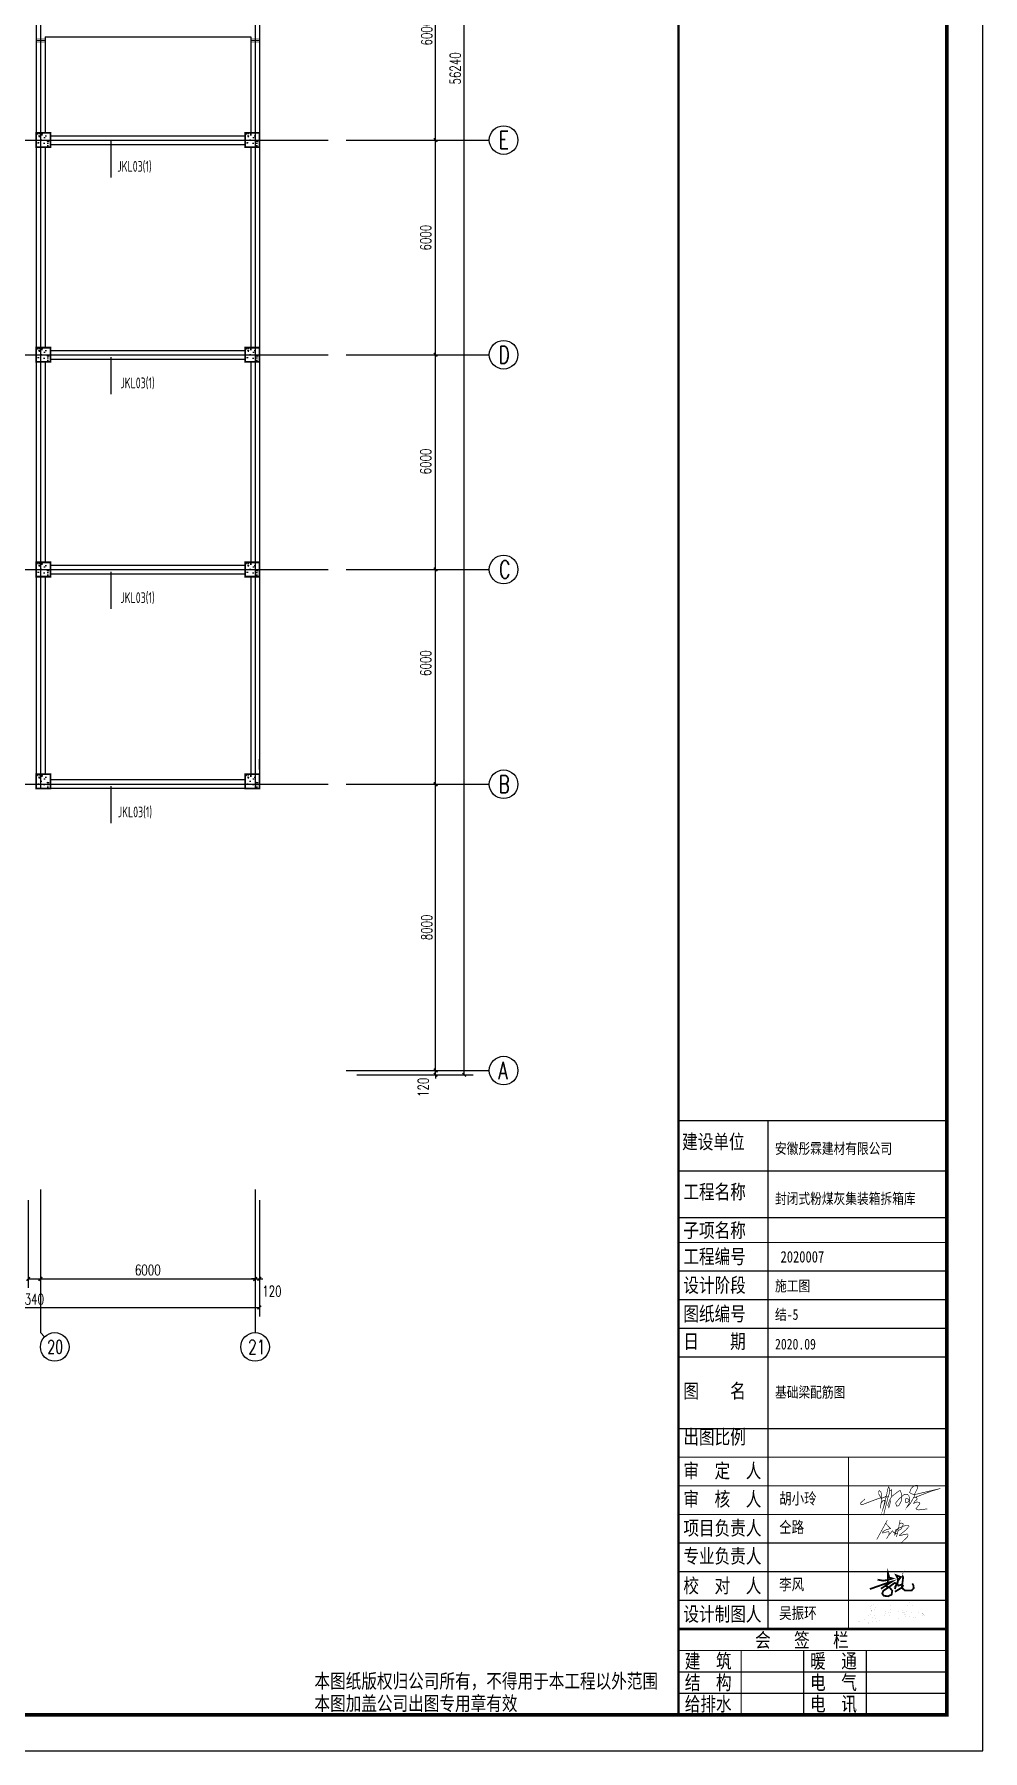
# Model space of a CAD drawing. Extents: x -73672 to 366960, y -527333 to 140666.
# Drawn here: x 299876 to 326379, y -186418 to -138460 of the extents above; entities that cross this region are included whole.
import ezdxf
from ezdxf.enums import TextEntityAlignment as Align

# ---------------------------------------------------------------- set-up
doc = ezdxf.new("R2010")
doc.units = 0
doc.header["$LTSCALE"] = 1000
doc.header["$MEASUREMENT"] = 0
for name, color, linetype in [('AXIS', 3, 'Continuous'), ('AXIS_TEXT', 7, 'Continuous'), ('COLU_DE_NUM', 7, 'Continuous'), ('PUB_TITLE', 4, 'Continuous'), ('WALL', 9, 'Continuous'), ('图签', 120, 'Continuous')]:
    doc.layers.add(name, color=color, linetype=linetype)
doc.styles.add('_TCH_AXIS', font='COMPLEX', dxfattribs={"bigfont": 'GBCBIG'})
doc.styles.add('_TCH_DIM_T3', font='SIMPLEX', dxfattribs={"width": 0.705882, "bigfont": 'GBCBIG'})
doc.styles.add('COMPLEX', font='COMPLEX', dxfattribs={"bigfont": 'Tssdchn.shx'})
doc.styles.get("Standard").update_dxf_attribs({"font": 'gbenor.shx', "bigfont": 'gbcbig.shx'})
doc.styles.add('TSSD_Label', font='Tssdeng.shx', dxfattribs={"width": 0.7, "bigfont": 'hztxt.shx'})
doc.styles.add('图签', font='', dxfattribs={"width": 0.8})
doc.styles.get('图签').set_extended_font_data('SimSun')
doc.dimstyles.new('_TCH_ARCH-100', dxfattribs={"dimtxt": 297.5, "dimasz": 100, "dimexe": 250, "dimexo": 300, "dimgap": 100, "dimtad": 1, "dimdec": 0, "dimzin": 0, "dimdsep": 46, "dimtxsty": '_TCH_DIM_T3', "dimblk": 'ARCHTICK', "dimcen": 0.09, "dimclrt": 7, "dimazin": 2, "dimtfac": 1, "dimtdec": 0, "dimtix": 1, "dimtmove": 2, "dimatfit": 3, "dimfxl": 0, "dimtolj": 1, "dimtzin": 0, "dimarcsym": 0})

# ---------------------------------------------------------------- blocks, each defined once
blk = doc.blocks.new('0#竖图签')
at = {"layer": '图签'}
blk.add_line((-7500, 0), (0, 0), dxfattribs=at)
blk.add_lwpolyline([(-7500, 82100, 70, 70, 0), (-7500, 0, 40, 40, 0), (0, 0, 40, 40, 0), (0, 82100, 40, 40, 0), (-7500, 82100, 40, 40, 0), (-7500, 75299, 40, 40, 0)], format="xyseb", dxfattribs=at)
for points, const_width in [([(-7500, 16600), (0, 16600)], 35), ([(-5000, 16600), (-5000, 2400)], 35), ([(-7500, 15200), (0, 15200)], 35), ([(-7500, 13896), (0, 13896)], 35), ([(-7500, 13200), (0, 13200)], 35), ([(-7500, 12400), (0, 12400)], 35), ([(-7500, 11600), (0, 11600)], 35), ([(-7500, 10800), (0, 10800)], 35), ([(-7500, 10000), (0, 10000)], 35), ([(-7500, 8000), (0, 8000)], 35), ([(-7500, 7200), (0, 7200)], 35), ([(-2750, 7200), (-2750, 2400)], 35), ([(-7500, 6400), (0, 6400)], 35), ([(-7500, 5600), (0, 5600)], 35), ([(-7500, 4800), (0, 4800)], 35), ([(-7500, 4000), (0, 4000)], 35), ([(-7500, 3200), (0, 3200)], 35), ([(-7500, 2400), (0, 2400)], 70), ([(-7500, 2400), (0, 2400)], 35), ([(-7500, 1800), (0, 1800)], 35), ([(-5750, 0), (-5750, 1800)], 35), ([(-4000, 1800), (-4000, 0)], 35), ([(-2250, 1800), (-2250, 0)], 35), ([(-7500, 1200), (0, 1200)], 35), ([(-7500, 600), (0, 600)], 35), ([(-7500, 0), (0, 0)], 35)]:
    blk.add_lwpolyline(points, dxfattribs=dict(at, const_width=const_width))
at = {"layer": '图签', "style": '图签', "width": 0.8}
for s, p in [('建设单位', (-7400, 15815)), ('工程名称', (-7365, 14415)), ('子项名称', (-7365, 13339)), ('工程编号', (-7365, 12607)), ('设计阶段', (-7365, 11807)), ('图纸编号', (-7365, 11007)), ('日    期', (-7365, 10237)), ('图    名', (-7365, 8852)), ('出图比例', (-7365, 7567)), ('审  定  人', (-7365, 6621)), ('审  核  人', (-7365, 5831)), ('项目负责人', (-7365, 5021)), ('专业负责人', (-7365, 4237)), ('校  对  人', (-7365, 3409)), ('设计制图人', (-7365, 2618)), ('会   签   栏', (-5360, 1889)), ('建  筑', (-7325, 1305)), ('暖  通', (-3825, 1305)), ('本图纸版权归公司所有，不得用于本工程以外范围', (-17674, 746)), ('结  构', (-7325, 705)), ('电  气', (-3825, 705)), ('本图加盖公司出图专用章有效', (-17674, 121)), ('给排水', (-7325, 105)), ('电  讯', (-3825, 105))]:
    blk.add_text(s, height=400, dxfattribs=at).set_placement(p)
blk = doc.blocks.new('ss')
at = {"const_width": 50}
for points in [[(166226, 41891), (166384, 41863), (166507, 41882), (166645, 41924), (166554, 41952), (166519, 42072), (166510, 41804), (166627, 41836), (166319, 41638)], [(166010, 41628), (166510, 41804)], [(166442, 41717), (166563, 41671), (166637, 41583), (166618, 41473), (166524, 41427), (166400, 41441), (166357, 41503), (166387, 41581), (166537, 41681), (166706, 41801), (166757, 41776), (166711, 41627)], [(166710, 41553), (166917, 41677), (166936, 41724), (166905, 41755), (166808, 41723), (166783, 41766), (166788, 41821), (166796, 41913), (166746, 42016), (166863, 41969), (166825, 41896), (166913, 42011), (166940, 41960), (166932, 41880), (166904, 41661), (166996, 41587), (167178, 41589), (167237, 41654), (167229, 41724), (167197, 41786)]]:
    blk.add_lwpolyline(points, dxfattribs=at)
blk = doc.blocks.new('fg')
at = {"const_width": 32}
for points in [[(1880866, 74069), (1880866, 74069), (1881403, 75047), (1881317, 74891), (1881563, 74625), (1881334, 74560), (1881165, 74455), (1881163, 74396), (1881237, 74423), (1881399, 74455), (1881470, 74469), (1881502, 74392), (1881470, 74278), (1881365, 74116)], [(1882056, 75064), (1882013, 74848), (1882106, 74908), (1882205, 74878), (1882212, 74829), (1882191, 74784), (1882168, 74727), (1882111, 74612), (1881983, 74531), (1881938, 74560), (1881986, 74697), (1882007, 74832)], [(1881470, 74278), (1881664, 74508), (1881768, 74388), (1881844, 74576), (1881881, 74555), (1881763, 74268)], [(1881763, 74268), (1881845, 74390), (1881924, 74383), (1881858, 74202)], [(1881924, 74383), (1881953, 74551), (1881891, 74587), (1882016, 74660), (1882204, 74743), (1882390, 74787), (1882484, 74774), (1882511, 74736), (1882472, 74696), (1882339, 74546), (1882013, 74282), (1882078, 74256), (1882135, 74292), (1882416, 74348), (1882456, 74298), (1882437, 74211), (1882133, 73920)]]:
    blk.add_lwpolyline(points, dxfattribs=at)
blk = doc.blocks.new('whj')
at = {"const_width": 20}
for points in [[(1881310, 67330), (1881376, 67426), (1881425, 67423), (1881421, 67352), (1881370, 67159), (1881431, 67334), (1881450, 67459), (1881469, 67542), (1881317, 67484), (1881327, 67585), (1881307, 67681), (1881255, 67727), (1881231, 67674), (1881231, 67631), (1881317, 67484), (1881431, 67528), (1881481, 67566), (1881510, 67746), (1881537, 67819), (1881549, 67840), (1881572, 67775), (1881569, 67664), (1881541, 67536), (1881465, 67526), (1881532, 67535), (1881387, 66963)], [(1881607, 67421), (1881581, 67287), (1881552, 67196), (1881521, 67272), (1881588, 67451), (1881644, 67544), (1881864, 67713), (1881912, 67725), (1881939, 67634), (1881953, 67498), (1881939, 67402), (1881862, 67255), (1881792, 67241), (1881763, 67340), (1881879, 67477), (1882032, 67607), (1882133, 67609), (1882180, 67559), (1882195, 67430), (1882136, 67471), (1882079, 67472), (1882068, 67434), (1882065, 67377), (1882081, 67350), (1882104, 67348), (1882156, 67377), (1882176, 67410), (1882191, 67433), (1882189, 67394), (1882189, 67341), (1882108, 67204), (1882218, 67322), (1882301, 67471), (1882323, 67510), (1882416, 67519), (1882428, 67455), (1882353, 67386), (1882324, 67331), (1882420, 67369), (1882497, 67363), (1882514, 67315), (1882457, 67244), (1882394, 67160), (1882418, 67143), (1882477, 67125), (1882750, 67157)], [(1881644, 67544), (1881637, 67685), (1881643, 67753), (1881585, 67719)], [(1883112, 67780), (1882344, 67598), (1882436, 67780), (1882454, 67882), (1882400, 67891), (1882304, 67852), (1882227, 67762), (1882199, 67663), (1882257, 67624), (1882344, 67598), (1882344, 67546), (1882312, 67491)], [(1883155, 67792), (1882892, 67715), (1882370, 67515)], [(1880812, 67463), (1880662, 67330), (1880694, 67289), (1880758, 67300), (1881126, 67440), (1881298, 67500), (1881335, 67468), (1881283, 67176)]]:
    blk.add_lwpolyline(points, dxfattribs=at)
blk = doc.blocks.new('吴')
at = {"const_width": 0.72}
blk.add_lwpolyline([(136170, -263342), (136263, -263429), (136284, -263544), (136286, -263667), (136187, -263742), (135977, -263847), (135838, -263915), (135791, -263953), (135986, -263886), (136328, -263762), (136396, -263696), (136397, -263633), (136286, -263667), (136286, -263667), (136324, -263556), (136405, -263497), (136452, -263411), (136454, -263344), (136405, -263307), (136319, -263353), (136263, -263429), (136285, -263581), (136286, -263667), (136397, -263633), (136396, -263696), (136430, -263665), (136520, -263681), (136420, -263727), (136328, -263762), (136349, -263773), (136155, -264056), (136446, -263829), (136527, -264050), (136620, -263825), (136696, -263590), (136788, -263572), (136746, -263517), (136788, -263572), (136780, -263648), (136743, -263749), (136739, -263792), (136770, -263799), (136806, -263738), (136805, -263660), (136790, -263639), (136788, -263572), (136848, -263514), (136868, -263510), (136882, -263592), (136867, -263712), (136850, -263780), (136867, -263712), (136882, -263592), (136894, -263561), (136910, -263486), (136911, -263409), (136944, -263370), (136976, -263367), (136951, -263455), (136950, -263477), (136970, -263500), (136943, -263552), (136931, -263591), (136883, -263600), (136931, -263591), (136969, -263606), (136999, -263576), (136969, -263606), (136958, -263643), (137075, -263609), (136958, -263643), (136925, -263685), (136921, -263711), (136925, -263746), (136927, -263825), (136959, -263848), (137015, -263812), (137062, -263754), (137076, -263722), (136923, -263729), (137076, -263722), (137184, -263726), (137199, -263641), (137220, -263583), (137297, -263538), (137398, -263545), (137448, -263609), (137361, -263639), (137301, -263684), (137240, -263758), (137253, -263865), (137322, -263844), (137377, -263746), (137436, -263688), (137448, -263609), (137451, -263678), (137481, -263688), (137454, -263918), (137481, -263688), (137515, -263616), (137525, -263501), (137589, -263328), (137650, -263256), (137714, -263250), (137750, -263341), (137727, -263452), (137690, -263549), (137645, -263550), (137619, -263596), (137609, -263708), (137617, -263913), (137613, -263810), (137653, -263734), (137686, -263620), (137690, -263549), (137731, -263675), (137775, -263801), (137827, -263926), (137811, -263888), (137848, -263791), (137894, -263665), (137937, -263613), (137989, -263608), (138059, -263642), (138114, -263696), (138150, -263745), (138057, -263739)], dxfattribs=at)
blk = doc.blocks.new('_AXISO')
blk.add_circle((0, 0), 0.5)
at = {"layer": 'AXIS_TEXT', "style": 'COMPLEX'}
blk.add_attdef('A', text='', height=0.56, dxfattribs=at).set_placement((-0.25, -0.28), (0.25, -0.28), align=Align.FIT)
blk = doc.blocks.new('_ArchTick')
at = {"color": 0, "linetype": 'ByBlock', "const_width": 0.4}
blk.add_lwpolyline([(-0.5, -0.5), (0.5, 0.5)], dxfattribs=at)
blk = doc.blocks.new('*D8561')
at = {"layer": 'AXIS', "color": 0, "lineweight": -2}
for p, q in [((308889, -111294), (312139, -111294)), ((311889, -167534), (311889, -111294)), ((308889, -167534), (312139, -167534))]:
    blk.add_line(p, q, dxfattribs=at)
at = {"layer": 'Defpoints', "color": 0}
for p in [(308589, -111294), (311889, -111294), (308589, -167534)]:
    blk.add_point(p, dxfattribs=at)
at = {"layer": 'AXIS', "color": 0, "linetype": 'ByBlock', "lineweight": -2, "xscale": 100, "yscale": 100, "zscale": 100}
for p, rotation in [((311889, -111294), 90), ((311889, -167534), 270)]:
    blk.add_blockref('_ArchTick', p, dxfattribs=dict(at, rotation=rotation))
at = {"layer": 'AXIS', "color": 7, "insert": (311641, -139414), "char_height": 297.5, "attachment_point": 5, "rotation": 90, "style": '_TCH_DIM_T3'}
blk.add_mtext('\\A1;56240', dxfattribs=at)
blk = doc.blocks.new('*D8562')
at = {"layer": 'AXIS', "color": 0, "lineweight": -2}
for p, q in [((311089, -167414), (311089, -167314)), ((308889, -167414), (311339, -167414)), ((308889, -167534), (311339, -167534)), ((311089, -167534), (311089, -167414)), ((311089, -167534), (311089, -167634))]:
    blk.add_line(p, q, dxfattribs=at)
at = {"layer": 'Defpoints', "color": 0}
for p in [(308589, -167414), (308589, -167534), (311089, -167414)]:
    blk.add_point(p, dxfattribs=at)
at = {"layer": 'AXIS', "color": 0, "linetype": 'ByBlock', "lineweight": -2, "xscale": 100, "yscale": 100, "zscale": 100}
for p, rotation in [((311089, -167414), 270), ((311089, -167534), 90)]:
    blk.add_blockref('_ArchTick', p, dxfattribs=dict(at, rotation=rotation))
at = {"layer": 'AXIS', "color": 7, "insert": (310744, -167884), "char_height": 297.5, "attachment_point": 5, "rotation": 90, "style": '_TCH_DIM_T3'}
blk.add_mtext('\\A1;120', dxfattribs=at)
blk = doc.blocks.new('*D8563')
at = {"layer": 'AXIS', "color": 0, "lineweight": -2}
for p, q in [((308889, -159414), (311339, -159414)), ((311089, -167414), (311089, -159414)), ((308889, -167414), (311339, -167414))]:
    blk.add_line(p, q, dxfattribs=at)
at = {"layer": 'Defpoints', "color": 0}
for p in [(308589, -159414), (311089, -159414), (308589, -167414)]:
    blk.add_point(p, dxfattribs=at)
at = {"layer": 'AXIS', "color": 0, "linetype": 'ByBlock', "lineweight": -2, "xscale": 100, "yscale": 100, "zscale": 100}
for p, rotation in [((311089, -159414), 90), ((311089, -167414), 270)]:
    blk.add_blockref('_ArchTick', p, dxfattribs=dict(at, rotation=rotation))
at = {"layer": 'AXIS', "color": 7, "insert": (310841, -163414), "char_height": 297.5, "attachment_point": 5, "rotation": 90, "style": '_TCH_DIM_T3'}
blk.add_mtext('\\A1;8000', dxfattribs=at)
blk = doc.blocks.new('*D8564')
at = {"layer": 'AXIS', "color": 0, "lineweight": -2}
for p, q in [((308889, -153414), (311339, -153414)), ((311089, -159414), (311089, -153414)), ((308889, -159414), (311339, -159414))]:
    blk.add_line(p, q, dxfattribs=at)
at = {"layer": 'Defpoints', "color": 0}
for p in [(308589, -153414), (311089, -153414), (308589, -159414)]:
    blk.add_point(p, dxfattribs=at)
at = {"layer": 'AXIS', "color": 0, "linetype": 'ByBlock', "lineweight": -2, "xscale": 100, "yscale": 100, "zscale": 100}
for p, rotation in [((311089, -153414), 90), ((311089, -159414), 270)]:
    blk.add_blockref('_ArchTick', p, dxfattribs=dict(at, rotation=rotation))
at = {"layer": 'AXIS', "color": 7, "insert": (310814, -156029), "char_height": 297.5, "attachment_point": 5, "rotation": 90, "style": '_TCH_DIM_T3'}
blk.add_mtext('\\A1;6000', dxfattribs=at)
blk = doc.blocks.new('*D8565')
at = {"layer": 'AXIS', "color": 0, "lineweight": -2}
for p, q in [((308889, -147414), (311339, -147414)), ((311089, -153414), (311089, -147414)), ((308889, -153414), (311339, -153414))]:
    blk.add_line(p, q, dxfattribs=at)
at = {"layer": 'Defpoints', "color": 0}
for p in [(308589, -147414), (311089, -147414), (308589, -153414)]:
    blk.add_point(p, dxfattribs=at)
at = {"layer": 'AXIS', "color": 0, "linetype": 'ByBlock', "lineweight": -2, "xscale": 100, "yscale": 100, "zscale": 100}
for p, rotation in [((311089, -147414), 90), ((311089, -153414), 270)]:
    blk.add_blockref('_ArchTick', p, dxfattribs=dict(at, rotation=rotation))
at = {"layer": 'AXIS', "color": 7, "insert": (310814, -150395), "char_height": 297.5, "attachment_point": 5, "rotation": 90, "style": '_TCH_DIM_T3'}
blk.add_mtext('\\A1;6000', dxfattribs=at)
blk = doc.blocks.new('*D8566')
at = {"layer": 'AXIS', "color": 0, "lineweight": -2}
for p, q in [((308889, -141414), (311339, -141414)), ((311089, -147414), (311089, -141414)), ((308889, -147414), (311339, -147414))]:
    blk.add_line(p, q, dxfattribs=at)
at = {"layer": 'Defpoints', "color": 0}
for p in [(308589, -141414), (311089, -141414), (308589, -147414)]:
    blk.add_point(p, dxfattribs=at)
at = {"layer": 'AXIS', "color": 0, "linetype": 'ByBlock', "lineweight": -2, "xscale": 100, "yscale": 100, "zscale": 100}
for p, rotation in [((311089, -141414), 90), ((311089, -147414), 270)]:
    blk.add_blockref('_ArchTick', p, dxfattribs=dict(at, rotation=rotation))
at = {"layer": 'AXIS', "color": 7, "insert": (310814, -144142), "char_height": 297.5, "attachment_point": 5, "rotation": 90, "style": '_TCH_DIM_T3'}
blk.add_mtext('\\A1;6000', dxfattribs=at)
blk = doc.blocks.new('*D8567')
at = {"layer": 'AXIS', "color": 0, "lineweight": -2}
for p, q in [((308889, -135414), (311339, -135414)), ((311089, -141414), (311089, -135414)), ((308889, -141414), (311339, -141414))]:
    blk.add_line(p, q, dxfattribs=at)
at = {"layer": 'Defpoints', "color": 0}
for p in [(308589, -135414), (311089, -135414), (308589, -141414)]:
    blk.add_point(p, dxfattribs=at)
at = {"layer": 'AXIS', "color": 0, "linetype": 'ByBlock', "lineweight": -2, "xscale": 100, "yscale": 100, "zscale": 100}
for p, rotation in [((311089, -135414), 90), ((311089, -141414), 270)]:
    blk.add_blockref('_ArchTick', p, dxfattribs=dict(at, rotation=rotation))
at = {"layer": 'AXIS', "color": 7, "insert": (310841, -138414), "char_height": 297.5, "attachment_point": 5, "rotation": 90, "style": '_TCH_DIM_T3'}
blk.add_mtext('\\A1;6000', dxfattribs=at)
blk = doc.blocks.new('*D8573')
at = {"layer": 'AXIS', "color": 0, "lineweight": -2}
for p, q in [((191586, -171036), (191586, -174286)), ((306166, -171036), (306166, -174286)), ((191586, -174036), (306166, -174036))]:
    blk.add_line(p, q, dxfattribs=at)
at = {"layer": 'Defpoints', "color": 0}
for p in [(191586, -170736), (306166, -170736), (306166, -174036)]:
    blk.add_point(p, dxfattribs=at)
at = {"layer": 'AXIS', "color": 0, "linetype": 'ByBlock', "lineweight": -2, "xscale": 100, "yscale": 100, "zscale": 100, "rotation": 180}
blk.add_blockref('_ArchTick', (191586, -174036), dxfattribs=at)
at = {"layer": 'AXIS', "color": 0, "linetype": 'ByBlock', "lineweight": -2, "xscale": 100, "yscale": 100, "zscale": 100}
blk.add_blockref('_ArchTick', (306166, -174036), dxfattribs=at)
at = {"layer": 'AXIS', "color": 7, "insert": (248876, -173787), "char_height": 297.5, "attachment_point": 5, "style": '_TCH_DIM_T3'}
blk.add_mtext('\\A1;114580', dxfattribs=at)
blk = doc.blocks.new('*D8593')
at = {"layer": 'AXIS', "color": 0, "lineweight": -2}
for p, q in [((299706, -171036), (299706, -173486)), ((300046, -171036), (300046, -173486)), ((299706, -173236), (300046, -173236))]:
    blk.add_line(p, q, dxfattribs=at)
at = {"layer": 'Defpoints', "color": 0}
for p in [(299706, -170736), (300046, -170736), (300046, -173236)]:
    blk.add_point(p, dxfattribs=at)
at = {"layer": 'AXIS', "color": 0, "linetype": 'ByBlock', "lineweight": -2, "xscale": 100, "yscale": 100, "zscale": 100, "rotation": 180}
blk.add_blockref('_ArchTick', (299706, -173236), dxfattribs=at)
at = {"layer": 'AXIS', "color": 0, "linetype": 'ByBlock', "lineweight": -2, "xscale": 100, "yscale": 100, "zscale": 100}
blk.add_blockref('_ArchTick', (300046, -173236), dxfattribs=at)
at = {"layer": 'AXIS', "color": 7, "insert": (299876, -173803), "char_height": 297.5, "attachment_point": 5, "style": '_TCH_DIM_T3'}
blk.add_mtext('\\A1;340', dxfattribs=at)
blk = doc.blocks.new('*D8594')
at = {"layer": 'AXIS', "color": 0, "lineweight": -2}
for p, q in [((300046, -171036), (300046, -173486)), ((306046, -171036), (306046, -173486)), ((300046, -173236), (306046, -173236))]:
    blk.add_line(p, q, dxfattribs=at)
at = {"layer": 'Defpoints', "color": 0}
for p in [(300046, -170736), (306046, -170736), (306046, -173236)]:
    blk.add_point(p, dxfattribs=at)
at = {"layer": 'AXIS', "color": 0, "linetype": 'ByBlock', "lineweight": -2, "xscale": 100, "yscale": 100, "zscale": 100, "rotation": 180}
blk.add_blockref('_ArchTick', (300046, -173236), dxfattribs=at)
at = {"layer": 'AXIS', "color": 0, "linetype": 'ByBlock', "lineweight": -2, "xscale": 100, "yscale": 100, "zscale": 100}
blk.add_blockref('_ArchTick', (306046, -173236), dxfattribs=at)
at = {"layer": 'AXIS', "color": 7, "insert": (303046, -172987), "char_height": 297.5, "attachment_point": 5, "style": '_TCH_DIM_T3'}
blk.add_mtext('\\A1;6000', dxfattribs=at)
blk = doc.blocks.new('*D8595')
at = {"layer": 'AXIS', "color": 0, "lineweight": -2}
for p, q in [((306046, -171036), (306046, -173486)), ((306166, -171036), (306166, -173486)), ((306046, -173236), (305946, -173236)), ((306046, -173236), (306166, -173236)), ((306166, -173236), (306266, -173236))]:
    blk.add_line(p, q, dxfattribs=at)
at = {"layer": 'Defpoints', "color": 0}
for p in [(306046, -170736), (306166, -170736), (306166, -173236)]:
    blk.add_point(p, dxfattribs=at)
at = {"layer": 'AXIS', "color": 0, "linetype": 'ByBlock', "lineweight": -2, "xscale": 100, "yscale": 100, "zscale": 100}
blk.add_blockref('_ArchTick', (306046, -173236), dxfattribs=at)
at = {"layer": 'AXIS', "color": 0, "linetype": 'ByBlock', "lineweight": -2, "xscale": 100, "yscale": 100, "zscale": 100, "rotation": 180}
blk.add_blockref('_ArchTick', (306166, -173236), dxfattribs=at)
at = {"layer": 'AXIS', "color": 7, "insert": (306516, -173581), "char_height": 297.5, "attachment_point": 5, "style": '_TCH_DIM_T3'}
blk.add_mtext('\\A1;120', dxfattribs=at)

msp = doc.modelspace()

# ---------------------------------------------------------------- hatches: boundary and pattern name
h = msp.add_hatch()
h.set_pattern_fill('混凝土', color=0, scale=50, pattern_type=2)
h.set_pattern_definition([(50, (-5840, 20873.7), (358.6301, -31.37607), [37.5, -412.5]), (355, (-5840, 20873.7), (-69.37567, 376.09607), [30, -330]), (100.4514, (-5810.1, 20871.1), (289.2547, 344.71977), [31.8701, -350.57106]), (46.1842, (-5840, 20973.7), (533.6205, -82.7595), [56.25, -618.75]), (96.6356, (-5795.53, 20966.8), (467.33135, 487.0589), [47.80514, -525.8565]), (351.1842, (-5840, 20973.7), (467.331, 487.0593), [45, -495]), (21, (-5790, 20948.7), (298.45353, -201.30945), [37.5, -412.5]), (326, (-5790, 20948.7), (121.65767, 362.57502), [30, -330]), (71.4514, (-5765.13, 20931.93), (420.1113, 161.26525), [31.8701, -350.57106]), (37.5, (-5840, 20873.7), (6.07993, 166.446927), [0, -326, 0, -335, 0, -331.25]), (7.5, (-5840, 20873.7), (131.53477, 197.20586), [0, -191, 0, -318.5, 0, -126.25]), (327.5, (-5951.5, 20873.7), (266.91122, -11.277436), [0, -125, 0, -390, 0, -517.5]), (317.5, (-6001.5, 20873.7), (291.59308, 50.05249), [0, -162.5, 0, -259, 0, -367.5])])
h.paths.add_polyline_path([(300325.56, -141614.17), (300325.56, -141494.17), (300205.56, -141494.17), (300205.56, -141614.17)])
h.paths.add_polyline_path([(300325.56, -141494.17), (300325.56, -141214.17), (300205.56, -141214.17), (300205.56, -141494.17)])
h.paths.add_polyline_path([(300205.56, -141494.17), (300205.56, -141214.17), (300085.56, -141214.17), (299925.56, -141214.17), (299925.56, -141374.17), (299925.56, -141494.17)])
h.paths.add_polyline_path([(300205.56, -141494.17), (299925.56, -141494.17), (299925.56, -141614.17), (300140.56, -141614.17), (300205.56, -141614.17)])
h = msp.add_hatch()
h.set_pattern_fill('混凝土', color=0, scale=50, pattern_type=2)
h.set_pattern_definition([(50, (0, 20873.7), (358.6301, -31.37607), [37.5, -412.5]), (355, (0, 20873.7), (-69.37567, 376.09607), [30, -330]), (100.4514, (29.9, 20871.1), (289.2547, 344.71977), [31.8701, -350.57106]), (46.1842, (0, 20973.7), (533.6205, -82.7595), [56.25, -618.75]), (96.6356, (44.47, 20966.8), (467.33135, 487.0589), [47.80514, -525.8565]), (351.1842, (0, 20973.7), (467.331, 487.0593), [45, -495]), (21, (50, 20948.7), (298.45353, -201.30945), [37.5, -412.5]), (326, (50, 20948.7), (121.65767, 362.57502), [30, -330]), (71.4514, (74.87, 20931.93), (420.1113, 161.26525), [31.8701, -350.57106]), (37.5, (0, 20873.7), (6.07993, 166.446927), [0, -326, 0, -335, 0, -331.25]), (7.5, (0, 20873.7), (131.53477, 197.20586), [0, -191, 0, -318.5, 0, -126.25]), (327.5, (-111.5, 20873.7), (266.91122, -11.277436), [0, -125, 0, -390, 0, -517.5]), (317.5, (-161.5, 20873.7), (291.59308, 50.05249), [0, -162.5, 0, -259, 0, -367.5])])
h.paths.add_polyline_path([(306165.56, -141614.17), (306165.56, -141494.17), (306045.56, -141494.17), (306045.56, -141614.17)])
h.paths.add_polyline_path([(306165.56, -141494.17), (306165.56, -141214.17), (306045.56, -141214.17), (306045.56, -141494.17)])
h.paths.add_polyline_path([(306045.56, -141494.17), (306045.56, -141214.17), (305925.56, -141214.17), (305765.56, -141214.17), (305765.56, -141374.17), (305765.56, -141494.17)])
h.paths.add_polyline_path([(306045.56, -141494.17), (305765.56, -141494.17), (305765.56, -141614.17), (305980.56, -141614.17), (306045.56, -141614.17)])
h = msp.add_hatch()
h.set_pattern_fill('混凝土', color=0, scale=50, pattern_type=2)
h.set_pattern_definition([(50, (-5840, 14873.7), (358.6301, -31.37607), [37.5, -412.5]), (355, (-5840, 14873.7), (-69.37567, 376.09607), [30, -330]), (100.4514, (-5810.1, 14871.1), (289.2547, 344.71977), [31.8701, -350.57106]), (46.1842, (-5840, 14973.7), (533.6205, -82.7595), [56.25, -618.75]), (96.6356, (-5795.53, 14966.8), (467.33135, 487.0589), [47.80514, -525.8565]), (351.1842, (-5840, 14973.7), (467.331, 487.0593), [45, -495]), (21, (-5790, 14948.7), (298.45353, -201.30945), [37.5, -412.5]), (326, (-5790, 14948.7), (121.65767, 362.57502), [30, -330]), (71.4514, (-5765.13, 14931.93), (420.1113, 161.26525), [31.8701, -350.57106]), (37.5, (-5840, 14873.7), (6.07993, 166.446927), [0, -326, 0, -335, 0, -331.25]), (7.5, (-5840, 14873.7), (131.53477, 197.20586), [0, -191, 0, -318.5, 0, -126.25]), (327.5, (-5951.5, 14873.7), (266.91122, -11.277436), [0, -125, 0, -390, 0, -517.5]), (317.5, (-6001.5, 14873.7), (291.59308, 50.05249), [0, -162.5, 0, -259, 0, -367.5])])
h.paths.add_polyline_path([(300325.56, -147614.17), (300325.56, -147494.17), (300205.56, -147494.17), (300205.56, -147614.17)])
h.paths.add_polyline_path([(300325.56, -147494.17), (300325.56, -147214.17), (300205.56, -147214.17), (300205.56, -147494.17)])
h.paths.add_polyline_path([(300205.56, -147494.17), (300205.56, -147214.17), (300085.56, -147214.17), (299925.56, -147214.17), (299925.56, -147374.17), (299925.56, -147494.17)])
h.paths.add_polyline_path([(300205.56, -147494.17), (299925.56, -147494.17), (299925.56, -147614.17), (300140.56, -147614.17), (300205.56, -147614.17)])
h = msp.add_hatch()
h.set_pattern_fill('混凝土', color=0, scale=50, pattern_type=2)
h.set_pattern_definition([(50, (0, 14873.7), (358.6301, -31.37607), [37.5, -412.5]), (355, (0, 14873.7), (-69.37567, 376.09607), [30, -330]), (100.4514, (29.9, 14871.1), (289.2547, 344.71977), [31.8701, -350.57106]), (46.1842, (0, 14973.7), (533.6205, -82.7595), [56.25, -618.75]), (96.6356, (44.47, 14966.8), (467.33135, 487.0589), [47.80514, -525.8565]), (351.1842, (0, 14973.7), (467.331, 487.0593), [45, -495]), (21, (50, 14948.7), (298.45353, -201.30945), [37.5, -412.5]), (326, (50, 14948.7), (121.65767, 362.57502), [30, -330]), (71.4514, (74.87, 14931.93), (420.1113, 161.26525), [31.8701, -350.57106]), (37.5, (0, 14873.7), (6.07993, 166.446927), [0, -326, 0, -335, 0, -331.25]), (7.5, (0, 14873.7), (131.53477, 197.20586), [0, -191, 0, -318.5, 0, -126.25]), (327.5, (-111.5, 14873.7), (266.91122, -11.277436), [0, -125, 0, -390, 0, -517.5]), (317.5, (-161.5, 14873.7), (291.59308, 50.05249), [0, -162.5, 0, -259, 0, -367.5])])
h.paths.add_polyline_path([(306165.56, -147614.17), (306165.56, -147494.17), (306045.56, -147494.17), (306045.56, -147614.17)])
h.paths.add_polyline_path([(306165.56, -147494.17), (306165.56, -147214.17), (306045.56, -147214.17), (306045.56, -147494.17)])
h.paths.add_polyline_path([(306045.56, -147494.17), (306045.56, -147214.17), (305925.56, -147214.17), (305765.56, -147214.17), (305765.56, -147374.17), (305765.56, -147494.17)])
h.paths.add_polyline_path([(306045.56, -147494.17), (305765.56, -147494.17), (305765.56, -147614.17), (305980.56, -147614.17), (306045.56, -147614.17)])
h = msp.add_hatch()
h.set_pattern_fill('混凝土', color=0, scale=50, pattern_type=2)
h.set_pattern_definition([(50, (-5840, 8873.7), (358.6301, -31.37607), [37.5, -412.5]), (355, (-5840, 8873.7), (-69.37567, 376.09607), [30, -330]), (100.4514, (-5810.1, 8871.1), (289.2547, 344.71977), [31.8701, -350.57106]), (46.1842, (-5840, 8973.7), (533.6205, -82.7595), [56.25, -618.75]), (96.6356, (-5795.53, 8966.8), (467.33135, 487.0589), [47.80514, -525.8565]), (351.1842, (-5840, 8973.7), (467.331, 487.0593), [45, -495]), (21, (-5790, 8948.7), (298.45353, -201.30945), [37.5, -412.5]), (326, (-5790, 8948.7), (121.65767, 362.57502), [30, -330]), (71.4514, (-5765.13, 8931.93), (420.1113, 161.26525), [31.8701, -350.57106]), (37.5, (-5840, 8873.7), (6.07993, 166.446927), [0, -326, 0, -335, 0, -331.25]), (7.5, (-5840, 8873.7), (131.53477, 197.20586), [0, -191, 0, -318.5, 0, -126.25]), (327.5, (-5951.5, 8873.7), (266.91122, -11.277436), [0, -125, 0, -390, 0, -517.5]), (317.5, (-6001.5, 8873.7), (291.59308, 50.05249), [0, -162.5, 0, -259, 0, -367.5])])
h.paths.add_polyline_path([(300325.56, -153614.17), (300325.56, -153494.17), (300205.56, -153494.17), (300205.56, -153614.17)])
h.paths.add_polyline_path([(300325.56, -153494.17), (300325.56, -153214.17), (300205.56, -153214.17), (300205.56, -153494.17)])
h.paths.add_polyline_path([(300205.56, -153494.17), (300205.56, -153214.17), (300085.56, -153214.17), (299925.56, -153214.17), (299925.56, -153374.17), (299925.56, -153494.17)])
h.paths.add_polyline_path([(300205.56, -153494.17), (299925.56, -153494.17), (299925.56, -153614.17), (300140.56, -153614.17), (300205.56, -153614.17)])
h = msp.add_hatch()
h.set_pattern_fill('混凝土', color=0, scale=50, pattern_type=2)
h.set_pattern_definition([(50, (0, 8873.7), (358.6301, -31.37607), [37.5, -412.5]), (355, (0, 8873.7), (-69.37567, 376.09607), [30, -330]), (100.4514, (29.9, 8871.1), (289.2547, 344.71977), [31.8701, -350.57106]), (46.1842, (0, 8973.7), (533.6205, -82.7595), [56.25, -618.75]), (96.6356, (44.47, 8966.8), (467.33135, 487.0589), [47.80514, -525.8565]), (351.1842, (0, 8973.7), (467.331, 487.0593), [45, -495]), (21, (50, 8948.7), (298.45353, -201.30945), [37.5, -412.5]), (326, (50, 8948.7), (121.65767, 362.57502), [30, -330]), (71.4514, (74.87, 8931.93), (420.1113, 161.26525), [31.8701, -350.57106]), (37.5, (0, 8873.7), (6.07993, 166.446927), [0, -326, 0, -335, 0, -331.25]), (7.5, (0, 8873.7), (131.53477, 197.20586), [0, -191, 0, -318.5, 0, -126.25]), (327.5, (-111.5, 8873.7), (266.91122, -11.277436), [0, -125, 0, -390, 0, -517.5]), (317.5, (-161.5, 8873.7), (291.59308, 50.05249), [0, -162.5, 0, -259, 0, -367.5])])
h.paths.add_polyline_path([(306165.56, -153614.17), (306165.56, -153494.17), (306045.56, -153494.17), (306045.56, -153614.17)])
h.paths.add_polyline_path([(306165.56, -153494.17), (306165.56, -153214.17), (306045.56, -153214.17), (306045.56, -153494.17)])
h.paths.add_polyline_path([(306045.56, -153494.17), (306045.56, -153214.17), (305925.56, -153214.17), (305765.56, -153214.17), (305765.56, -153374.17), (305765.56, -153494.17)])
h.paths.add_polyline_path([(306045.56, -153494.17), (305765.56, -153494.17), (305765.56, -153614.17), (305980.56, -153614.17), (306045.56, -153614.17)])
h = msp.add_hatch()
h.set_pattern_fill('混凝土', color=0, scale=50, pattern_type=2)
h.set_pattern_definition([(50, (-5840, 2953.7), (358.6301, -31.37607), [37.5, -412.5]), (355, (-5840, 2953.7), (-69.37567, 376.09607), [30, -330]), (100.4514, (-5810.1, 2951.1), (289.2547, 344.71977), [31.8701, -350.57106]), (46.1842, (-5840, 3053.7), (533.6205, -82.7595), [56.25, -618.75]), (96.6356, (-5795.53, 3046.8), (467.33135, 487.0589), [47.80514, -525.8565]), (351.1842, (-5840, 3053.7), (467.331, 487.0593), [45, -495]), (21, (-5790, 3028.7), (298.45353, -201.30945), [37.5, -412.5]), (326, (-5790, 3028.7), (121.65767, 362.57502), [30, -330]), (71.4514, (-5765.13, 3011.93), (420.1113, 161.26525), [31.8701, -350.57106]), (37.5, (-5840, 2953.7), (6.07993, 166.446927), [0, -326, 0, -335, 0, -331.25]), (7.5, (-5840, 2953.7), (131.53477, 197.20586), [0, -191, 0, -318.5, 0, -126.25]), (327.5, (-5951.5, 2953.7), (266.91122, -11.277436), [0, -125, 0, -390, 0, -517.5]), (317.5, (-6001.5, 2953.7), (291.59308, 50.05249), [0, -162.5, 0, -259, 0, -367.5])])
h.paths.add_polyline_path([(300325.56, -159534.17), (300325.56, -159414.17), (300205.56, -159414.17), (300205.56, -159534.17)])
h.paths.add_polyline_path([(300325.56, -159414.17), (300325.56, -159134.17), (300205.56, -159134.17), (300205.56, -159414.17)])
h.paths.add_polyline_path([(300205.56, -159414.17), (300205.56, -159134.17), (300085.56, -159134.17), (299925.56, -159134.17), (299925.56, -159294.17), (299925.56, -159414.17)])
h.paths.add_polyline_path([(300205.56, -159414.17), (299925.56, -159414.17), (299925.56, -159534.17), (300140.56, -159534.17), (300205.56, -159534.17)])
h = msp.add_hatch()
h.set_pattern_fill('混凝土', color=0, scale=50, pattern_type=2)
h.set_pattern_definition([(50, (0, 2953.7), (358.6301, -31.37607), [37.5, -412.5]), (355, (0, 2953.7), (-69.37567, 376.09607), [30, -330]), (100.4514, (29.9, 2951.1), (289.2547, 344.71977), [31.8701, -350.57106]), (46.1842, (0, 3053.7), (533.6205, -82.7595), [56.25, -618.75]), (96.6356, (44.47, 3046.8), (467.33135, 487.0589), [47.80514, -525.8565]), (351.1842, (0, 3053.7), (467.331, 487.0593), [45, -495]), (21, (50, 3028.7), (298.45353, -201.30945), [37.5, -412.5]), (326, (50, 3028.7), (121.65767, 362.57502), [30, -330]), (71.4514, (74.87, 3011.93), (420.1113, 161.26525), [31.8701, -350.57106]), (37.5, (0, 2953.7), (6.07993, 166.446927), [0, -326, 0, -335, 0, -331.25]), (7.5, (0, 2953.7), (131.53477, 197.20586), [0, -191, 0, -318.5, 0, -126.25]), (327.5, (-111.5, 2953.7), (266.91122, -11.277436), [0, -125, 0, -390, 0, -517.5]), (317.5, (-161.5, 2953.7), (291.59308, 50.05249), [0, -162.5, 0, -259, 0, -367.5])])
h.paths.add_polyline_path([(306165.56, -159534.17), (306165.56, -159414.17), (306045.56, -159414.17), (306045.56, -159534.17)])
h.paths.add_polyline_path([(306165.56, -159414.17), (306165.56, -159134.17), (306045.56, -159134.17), (306045.56, -159414.17)])
h.paths.add_polyline_path([(306045.56, -159414.17), (306045.56, -159134.17), (305925.56, -159134.17), (305765.56, -159134.17), (305765.56, -159294.17), (305765.56, -159414.17)])
h.paths.add_polyline_path([(306045.56, -159414.17), (305765.56, -159414.17), (305765.56, -159534.17), (305980.56, -159534.17), (306045.56, -159534.17)])

# ---------------------------------------------------------------- linework, layer by layer
at = {"color": 1}
for p, q in [((300045.56, -109761.98), (300045.56, -159534.17)), ((306045.56, -109761.98), (306045.56, -159534.17)), ((189319.9, -141414.17), (308089.5, -141414.17)), ((189319.9, -147414.17), (308089.5, -147414.17)), ((189319.9, -153414.17), (308089.5, -153414.17)), ((189319.9, -159414.17), (308089.5, -159414.17))]:
    msp.add_line(p, q, dxfattribs=at)
for p, q in [((299925.56, -111894.17), (299925.56, -159534.17)), ((300175.56, -138534.17), (300175.56, -141214.17)), ((300175.56, -141614.17), (300175.56, -147214.17)), ((300175.56, -147614.17), (300175.56, -153214.17)), ((300175.56, -153614.17), (300175.56, -159134.17)), ((306165.56, -158999.17), (306165.56, -158714.17))]:
    msp.add_line(p, q)
at = {"color": 0}
for p, q in [((302018.9, -142464.69), (302018.9, -141427.03)), ((302018.9, -148514.42), (302018.9, -147476.76)), ((302018.9, -154514.42), (302018.9, -153476.76)), ((302018.9, -160502.11), (302018.9, -159464.45))]:
    msp.add_line(p, q, dxfattribs=at)
for points, const_width in [([(299925.56, -138590.14), (300175.56, -138590.14)], 20), ([(305925.56, -138590.14), (306165.56, -138590.14)], 20), ([(299925.56, -138633.13), (300175.56, -138633.13)], 20), ([(299925.56, -138676.12), (300175.56, -138676.12)], 20), ([(305925.56, -138633.13), (306165.56, -138633.13)], 20), ([(305925.56, -138676.12), (306165.56, -138676.12)], 20), ([(300325.56, -141614.17), (300325.56, -141214.17), (299925.56, -141214.17), (299925.56, -141614.17), (300325.56, -141614.17)], 50), ([(306165.56, -141614.17), (306165.56, -141214.17), (305765.56, -141214.17), (305765.56, -141614.17), (306165.56, -141614.17)], 50), ([(300325.56, -147614.17), (300325.56, -147214.17), (299925.56, -147214.17), (299925.56, -147614.17), (300325.56, -147614.17)], 50), ([(306165.56, -147614.17), (306165.56, -147214.17), (305765.56, -147214.17), (305765.56, -147614.17), (306165.56, -147614.17)], 50), ([(300325.56, -153614.17), (300325.56, -153214.17), (299925.56, -153214.17), (299925.56, -153614.17), (300325.56, -153614.17)], 50), ([(306165.56, -153614.17), (306165.56, -153214.17), (305765.56, -153214.17), (305765.56, -153614.17), (306165.56, -153614.17)], 50), ([(300325.56, -159534.17), (300325.56, -159134.17), (299925.56, -159134.17), (299925.56, -159534.17), (300325.56, -159534.17)], 50), ([(306165.56, -159534.17), (306165.56, -159134.17), (305765.56, -159134.17), (305765.56, -159534.17), (306165.56, -159534.17)], 50)]:
    msp.add_lwpolyline(points, dxfattribs=dict(at, const_width=const_width))
for points in [[(299925.56, -141214.17), (300325.56, -141214.17), (300325.56, -141614.17), (299925.56, -141614.17)], [(305765.56, -141214.17), (306165.56, -141214.17), (306165.56, -141614.17), (305765.56, -141614.17)], [(299925.56, -147214.17), (300325.56, -147214.17), (300325.56, -147614.17), (299925.56, -147614.17)], [(305765.56, -147214.17), (306165.56, -147214.17), (306165.56, -147614.17), (305765.56, -147614.17)], [(299925.56, -153214.17), (300325.56, -153214.17), (300325.56, -153614.17), (299925.56, -153614.17)], [(305765.56, -153214.17), (306165.56, -153214.17), (306165.56, -153614.17), (305765.56, -153614.17)], [(299925.56, -159134.17), (300325.56, -159134.17), (300325.56, -159534.17), (299925.56, -159534.17)], [(305765.56, -159134.17), (306165.56, -159134.17), (306165.56, -159534.17), (305765.56, -159534.17)]]:
    msp.add_lwpolyline(points, close=True, dxfattribs=at)
at = {"layer": 'AXIS'}
for p, q in [((308589.5, -141414.17), (312589.5, -141414.17)), ((308589.5, -147414.17), (312589.5, -147414.17)), ((308589.5, -153414.17), (312589.5, -153414.17)), ((308589.5, -159414.17), (312589.5, -159414.17)), ((308589.5, -167414.17), (312589.5, -167414.17)), ((300045.56, -170735.82), (300045.56, -174735.82)), ((306045.56, -170735.82), (306045.56, -174735.82)), ((300045.56, -174735.82), (300162.72, -174852.98))]:
    msp.add_line(p, q, dxfattribs=at)
at = {"layer": 'PUB_TITLE'}
msp.add_lwpolyline([(177678.75, -186417.87), (326378.75, -186417.87), (326378.75, -102317.87), (177678.75, -102317.87)], close=True, dxfattribs=at)
at = {"layer": 'PUB_TITLE', "const_width": 100}
msp.add_lwpolyline([(180178.75, -185417.87), (325378.75, -185417.87), (325378.75, -103317.87), (180178.75, -103317.87)], close=True, dxfattribs=at)
at = {"layer": 'WALL'}
for p, q in [((306165.56, -135714.17), (306165.56, -141214.17)), ((299925.56, -138294.17), (299925.56, -138534.17)), ((300175.56, -138534.17), (305925.56, -138534.17)), ((305925.56, -138534.17), (305925.56, -141214.17)), ((299925.56, -141294.17), (299925.56, -141534.17)), ((300325.56, -141294.17), (305765.56, -141294.17)), ((300325.56, -141534.17), (305765.56, -141534.17)), ((305925.56, -141614.17), (305925.56, -147214.17)), ((306165.56, -141614.17), (306165.56, -147214.17)), ((300325.56, -147294.17), (305765.56, -147294.17)), ((300325.56, -147294.17), (300325.56, -147534.17)), ((300325.56, -147534.17), (305765.56, -147534.17)), ((305925.56, -147614.17), (305925.56, -153214.17)), ((306165.56, -147614.17), (306165.56, -153214.17)), ((300325.56, -153294.17), (305765.56, -153294.17)), ((300325.56, -153534.17), (305765.56, -153534.17)), ((305925.56, -153614.17), (305925.56, -159134.17)), ((306165.56, -153614.17), (306165.56, -159414.17)), ((305765.56, -159294.17), (300325.56, -159294.17)), ((305980.56, -159534.17), (300325.56, -159534.17))]:
    msp.add_line(p, q, dxfattribs=at)

# ---------------------------------------------------------------- block references
for name, p in [('0#竖图签', (325378.75, -185417.87)), ('ss', (157214.75, -223531.13))]:
    msp.add_blockref(name, p)
for name, p, xscale, yscale, zscale in [('whj', (-1369640.58, -240103.11), 0.9, 0.9, 0.9), ('fg', (-711058.27, -221255.17), 0.55, 0.55, 0.55), ('吴', (214235, 28342.83), 0.8, 0.8, 0.8)]:
    msp.add_blockref(name, p, dxfattribs=dict(xscale=xscale, yscale=yscale, zscale=zscale))
at = {"layer": 'AXIS'}
ref = msp.add_blockref('_AXISO', (312989.5, -141414.17), dxfattribs=dict(at, xscale=800, yscale=800, zscale=800))
ref.add_attrib('A', 'E', (312856.87, -141660.77), dxfattribs={"color": 7, "height": 493.2, "style": '_TCH_AXIS', "width": 0.705882})
ref = msp.add_blockref('_AXISO', (312989.5, -147414.17), dxfattribs=dict(at, xscale=800, yscale=800, zscale=800))
ref.add_attrib('A', 'D', (312850.58, -147657.28), dxfattribs={"color": 7, "height": 486.22, "style": '_TCH_AXIS', "width": 0.705882})
ref = msp.add_blockref('_AXISO', (312989.5, -153414.17), dxfattribs=dict(at, xscale=800, yscale=800, zscale=800))
ref.add_attrib('A', 'C', (312863.44, -153664.19), dxfattribs={"color": 7, "height": 500.04, "style": '_TCH_AXIS', "width": 0.705882})
ref = msp.add_blockref('_AXISO', (312989.5, -159414.17), dxfattribs=dict(at, xscale=800, yscale=800, zscale=800))
ref.add_attrib('A', 'B', (312850.58, -159657.28), dxfattribs={"color": 7, "height": 486.22, "style": '_TCH_AXIS', "width": 0.705882})
ref = msp.add_blockref('_AXISO', (312989.5, -167414.17), dxfattribs=dict(at, xscale=800, yscale=800, zscale=800))
ref.add_attrib('A', 'A', (312844.55, -167653.73), dxfattribs={"color": 7, "height": 479.13, "style": '_TCH_AXIS', "width": 0.705882})
ref = msp.add_blockref('_AXISO', (300445.56, -175135.82), dxfattribs=dict(at, xscale=800, yscale=800, zscale=800))
ref.add_attrib('A', '20', (300234.84, -175320.2), dxfattribs={"color": 7, "height": 368.763, "style": '_TCH_AXIS', "width": 0.705882})
ref = msp.add_blockref('_AXISO', (306045.56, -175135.82), dxfattribs=dict(at, xscale=800, yscale=800, zscale=800))
ref.add_attrib('A', '21', (305850.11, -175336.32), dxfattribs={"color": 7, "height": 401.002, "style": '_TCH_AXIS', "width": 0.705882})

# ---------------------------------------------------------------- texts
at = {"char_height": 300, "width": 7365.582, "attachment_point": 7}
for s, insert in [('{\\fNSimSun|b0|i0|c134|p49;\\W0.8;\\C7;安徽彤霖建材有限公司}', (320575.4, -169776.3)), ('{\\W0.8;\\fNSimSun|b0|i0|c134|p49;\\C7;\\P\\C256;封闭式粉煤灰集装箱拆箱库}', (320575.4, -171176.3)), ('{\\fNSimSun|b0|i0|c134|p49;\\W0.8;\\C7;\\P\\C256;施工图}', (320575.4, -173614.17)), ('{\\W0.8;\\fNSimSun|b0|i0|c134|p49;\\C7;\\P\\C256;结-5}', (320575.4, -174412.71)), ('{\\fNSimSun|b0|i0|c134|p49;\\W0.8;\\C7;\\P\\C256;2020.09}', (320575.4, -175212.71)), ('{\\W0.8;\\fNSimSun|b0|i0|c134|p49;\\C7;\\P\\C256;基础梁配筋图 }', (320575.4, -176585.68))]:
    msp.add_mtext(s, dxfattribs=dict(at, insert=insert))
at = {"layer": 'COLU_DE_NUM', "style": 'TSSD_Label', "width": 0.7}
for p in [(302674.13, -142149.32), (302758.82, -148199.05), (302758.82, -154199.05), (302686.7, -160186.74)]:
    msp.add_text('JKL03(1)', height=300, dxfattribs=at).set_placement(p, align=Align.MIDDLE)
at = {"layer": '图签', "style": '图签', "width": 0.8}
for s, p in [('2020007', (320730.26, -172777.72)), ('胡小玲', (320690.54, -179533.3)), ('仝路', (320690.54, -180333.3)), ('李风', (320690.54, -181933.3)), ('吴振环', (320690.54, -182733.3))]:
    msp.add_text(s, height=320, dxfattribs=at).set_placement(p)

# ---------------------------------------------------------------- dimensions: what is measured, and where the dimension line sits
at = {"layer": 'AXIS'}
for p1, p2, distance, picture, middle in [((308589.5, -167534.17), (308589.5, -111294.17), -3300, '*D8561', (311640.75, -139414.17)), ((308589.5, -141414.17), (308589.5, -135414.17), -2500, '*D8567', (310840.75, -138414.17)), ((308589.5, -167414.17), (308589.5, -159414.17), -2500, '*D8563', (310840.75, -163414.17)), ((191585.56, -170735.82), (306165.56, -170735.82), -3300, '*D8573', (248875.56, -173787.07)), ((300045.56, -170735.82), (306045.56, -170735.82), -2500, '*D8594', (303045.56, -172987.07))]:
    dim = msp.add_aligned_dim(p1=p1, p2=p2, distance=distance, dimstyle='_TCH_ARCH-100', dxfattribs=at)
    dim.commit()
    dim.dimension.update_dxf_attribs({"geometry": picture, "text_midpoint": middle})
for base, p1, p2, angle, picture, middle in [((311089.5, -141414.17), (308589.5, -147414.17), (308589.5, -141414.17), 90, '*D8566', (310814.5, -144142.17)), ((311089.5, -147414.17), (308589.5, -153414.17), (308589.5, -147414.17), 90, '*D8565', (310814.5, -150395.17)), ((311089.5, -153414.17), (308589.5, -159414.17), (308589.5, -153414.17), 90, '*D8564', (310814.5, -156029.17)), ((311089.5, -167414.17), (308589.5, -167534.17), (308589.5, -167414.17), 90, '*D8562', (310744.5, -167884.17)), ((300045.56, -173235.82), (299705.56, -170735.82), (300045.56, -170735.82), 0, '*D8593', (299875.56, -173803.32)), ((306165.56, -173235.82), (306045.56, -170735.82), (306165.56, -170735.82), 0, '*D8595', (306515.56, -173580.82))]:
    dim = msp.add_linear_dim(base=base, p1=p1, p2=p2, angle=angle, dimstyle='_TCH_ARCH-100', dxfattribs=at)
    dim.commit()
    dim.dimension.update_dxf_attribs({"geometry": picture, "text_midpoint": middle, "dimtype": 161})

doc.saveas('drawing.dxf')
